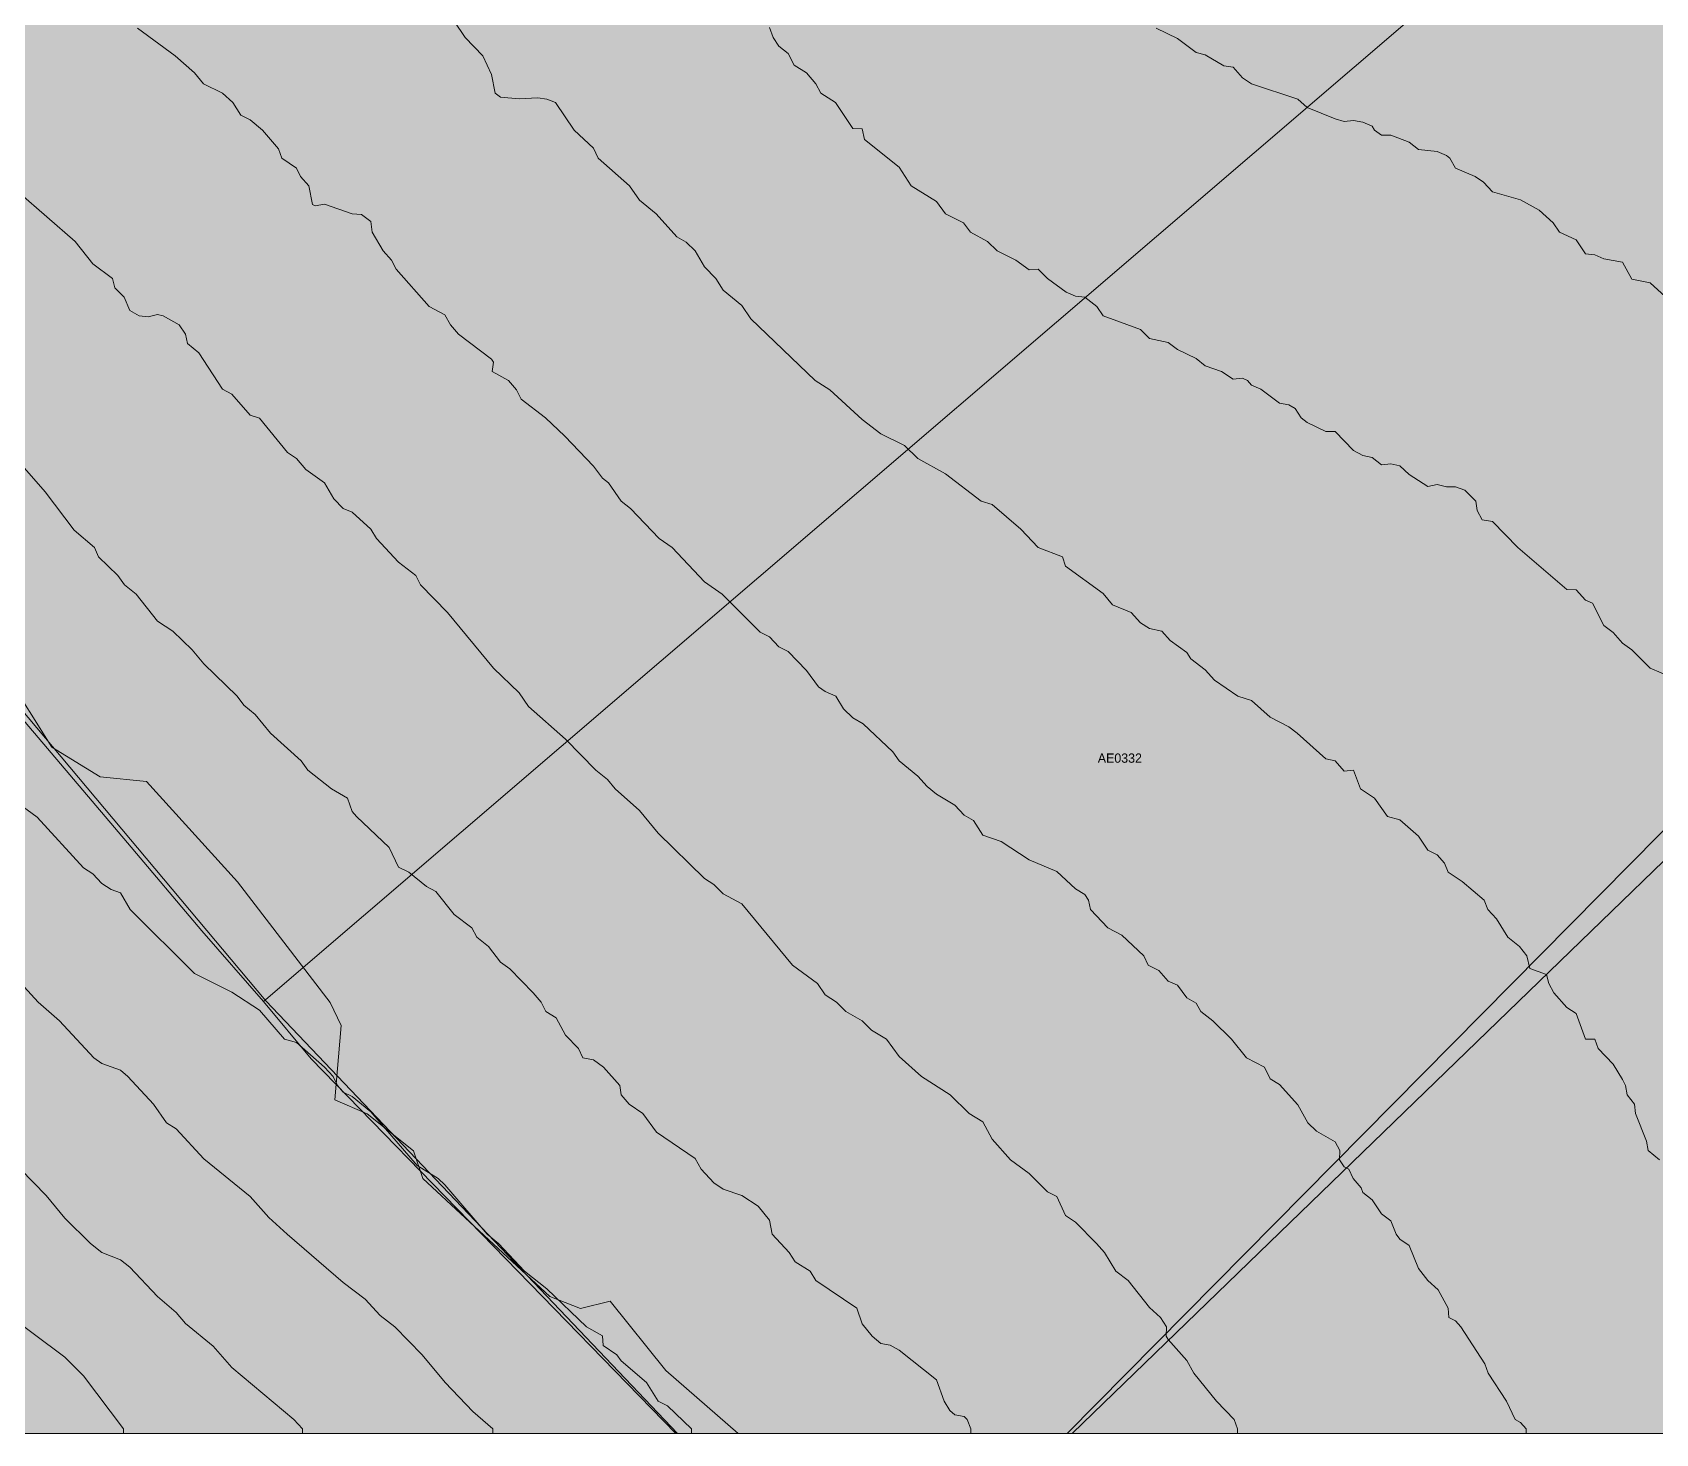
# Model space of a CAD drawing. Header units: metres. Extents: x -2 to 1006, y 0 to 685.
# Drawn here: x 563.8 to 738.8, y 0 to 151 of the extents above; entities that cross this region are included whole.
import ezdxf

# ---------------------------------------------------------------- set-up
doc = ezdxf.new("R2010")
doc.units = ezdxf.units.M
doc.header["$MEASUREMENT"] = 0
for name, color, linetype, lineweight, true_color in [('TPX_CADASTRES', 7, 'CONTINUOUS', 0, 0x646464), ('TPX_CADASTRES_TEXTE', 7, 'CONTINUOUS', 0, 0x000000), ('TPX_CADRE_PROJET', 7, 'CONTINUOUS', 0, 0x000000), ('TPX_RELIEF_COURBES_NIVEAU', 7, 'CONTINUOUS', 0, 0x969696), ('TPX_VEGETATION_ESPACES_VERTS', 7, 'CONTINUOUS', 0, 0x58ba48), ('TPX_VEGETATION_ESPACES_VERTS_POCHAGES', 7, 'CONTINUOUS', 0, 0x58ba48), ('TPX_VEGETATION_STRATE_ARBORESCENTE', 7, 'CONTINUOUS', 0, 0x008000), ('TPX_VEGETATION_STRATE_ARBORESCENTE_POCHAGES', 7, 'CONTINUOUS', 0, 0x008000)]:
    doc.layers.add(name, color=color, linetype=linetype, lineweight=lineweight, true_color=true_color)

msp = doc.modelspace()

# ---------------------------------------------------------------- hatches: boundary and pattern name
at = {"layer": 'TPX_VEGETATION_ESPACES_VERTS_POCHAGES'}
for points in [[(0, 255.19), (0, 0), (225.53, 0), (315.91, 111.08), (344.78, 95.56), (367.42, 79.7), (388.34, 56.52), (417.55, 8.45), (405.87, 0), (633.3, 0), (588.93, 46.63), (551.32, 91.45), (554.14, 115.08), (519.6, 139.75), (517.36, 161.09), (516.4, 167.07), (501.95, 169.27), (491.82, 178.52), (461.67, 217.94), (442.11, 271.92), (433.21, 290.6), (535.93, 360.64), (554.9, 392.36), (589.03, 344.92), (635.54, 289.98), (643.33, 298.17), (592.88, 365.15), (571.34, 393.97), (586.04, 429.37), (625.83, 425.98), (647.66, 420.78), (648.83, 423.16), (621.09, 436.74), (582.62, 446.34), (550.07, 394.31), (542.32, 397.57), (524.17, 367.48), (516.68, 371.84), (509.03, 362.66), (497.96, 358.02), (486.58, 351.4), (478.77, 343.06), (461.87, 334.18), (426.38, 305.81), (413.54, 310.63), (399.53, 317.24), (394.84, 320.94), (377.6, 313.24), (353.54, 322.46), (319.46, 359.77), (310.11, 370.02), (347.15, 430.95), (332.14, 445.33), (298.15, 457.73), (325.35, 506.85), (287.71, 521.13), (321.95, 582.69), (205.61, 631.12), (185.9, 637.57), (178.2, 608.7), (147.73, 639.64), (135.94, 609.02), (124.95, 574.71), (137.41, 562.87), (151.99, 603.12), (171.88, 595.94), (190.97, 584.03), (186.14, 568.34), (192.96, 565.91), (189.71, 555.55), (212.15, 547.7), (218.82, 552.48), (214.96, 558.43), (197.36, 566.43), (205.73, 591.31), (217.2, 583.68), (244.07, 571.45), (236.04, 550.11), (223.49, 550.99), (233.47, 543.61), (224.09, 517.26), (182.13, 522.94), (186.45, 534.03), (194.44, 539.41), (189.75, 548.74), (181.25, 554.64), (169.49, 513.75), (267.47, 507.28), (253.01, 433.38), (178.57, 449.88), (170.26, 439.95), (249.47, 415.98), (252.96, 413.33), (274.19, 399.19), (229.84, 282.22), (241.14, 270.89), (284.41, 262.44), (281.42, 256.76), (195.4, 277.7), (207.31, 321.12), (216.77, 344.18), (215.76, 358.83), (236.63, 394.83), (158.16, 424.65), (147.72, 401.2), (106.04, 418.19), (111.04, 459.57), (118.66, 488.19), (127.08, 519.72), (134.57, 557.51), (122.94, 568), (107.51, 536.57), (80.28, 535.81), (72.63, 435.02), (19.36, 459.82), (10.75, 440.65), (6.8, 431.86), (48.39, 397.3), (44.99, 356.67), (21.64, 251.05), (0, 255.19)], [(629.3, 284.15), (516.4, 167.07), (519.6, 139.75), (554.14, 115.08), (551.32, 91.45), (588.93, 46.63), (633.3, 0), (675.87, 0), (754.15, 75.8), (800.4, 29.52), (819.79, 58.05), (833.21, 92.62), (800.3, 149.32), (749.9, 134.72), (743.39, 184.22), (736.62, 189.21), (732.08, 186.93), (704.58, 170.42), (674.56, 203.67), (654.84, 225.15), (637.29, 244.41), (652.01, 259.57), (629.3, 284.15)], [(754.15, 75.8), (675.87, 0), (783.07, 0), (800.4, 29.52), (754.15, 75.8)]]:
    msp.add_hatch(color=256, dxfattribs=at).paths.add_polyline_path(points)
at = {"layer": 'TPX_VEGETATION_STRATE_ARBORESCENTE_POCHAGES'}
msp.add_hatch(color=256, dxfattribs=at).paths.add_polyline_path([(312.86, 234.28), (307.66, 195.48), (321.96, 173.48), (358.16, 185.18), (380.16, 205.88), (398.26, 176.08), (387.96, 148.88), (345.26, 108.78), (351.66, 99.78), (394.36, 116.58), (412.56, 100.98), (396.96, 67.38), (386.36, 50.58), (388.06, 49.78), (389.36, 48.48), (396.36, 33.48), (400.16, 27.18), (431.96, 33.78), (470.76, 53.18), (494.06, 63.48), (518.66, 29.88), (543.49, 0), (639.85, 0), (632.06, 6.78), (626.06, 14.28), (622.86, 13.48), (619.56, 14.78), (605.86, 27.48), (604.86, 30.48), (599.86, 34.48), (596.36, 35.98), (597.06, 43.98), (595.86, 46.48), (585.86, 59.48), (576.06, 70.28), (571.06, 70.78), (565.86, 73.98), (560.86, 81.98), (559.86, 86.48), (551.36, 95.48), (548.86, 98.98), (548.06, 101.48), (548.86, 103.98), (552.86, 108.48), (553.06, 110.28), (551.06, 110.78), (548.36, 112.48), (542.86, 123.48), (540.06, 126.28), (534.06, 129.78), (529.36, 133.98), (527.86, 138.48), (526.06, 142.28), (525.86, 142.48), (523.36, 142.48), (520.86, 136.48), (519.56, 135.28), (516.06, 133.78), (513.06, 132.78), (506.56, 132.48), (502.86, 131.48), (498.56, 132.78), (496.86, 134.48), (495.56, 137.78), (496.86, 140.98), (498.56, 142.28), (504.86, 144.48), (507.06, 150.48), (509.06, 163.28), (501.06, 164.78), (499.36, 165.98), (498.36, 168.98), (497.86, 173.48), (492.36, 178.48), (491.86, 179.48), (490.06, 178.98), (487.06, 179.78), (486.06, 180.28), (482.86, 183.48), (481.56, 186.98), (482.86, 192.48), (478.86, 196.48), (476.86, 201.48), (475.56, 202.48), (470.06, 203.28), (468.86, 204.48), (465.86, 210.48), (461.56, 210.78), (459.36, 212.98), (458.56, 215.28), (460.06, 219.98), (458.36, 225.48), (456.56, 232.98), (457.36, 235.48), (459.06, 238.48), (459.06, 244.48), (456.86, 256.48), (455.56, 257.48), (451.56, 258.28), (448.86, 263.48), (445.36, 265.98), (444.06, 269.78), (445.06, 272.98), (440.06, 283.28), (437.36, 285.98), (436.56, 288.28), (423.96, 298.98), (415.56, 298.78), (397.06, 301.78), (393.06, 302.78), (392.06, 303.28), (390.86, 304.98), (390.06, 307.28), (398.86, 318.48), (400.86, 323.48), (415.06, 338.28), (421.86, 343.48), (422.86, 345.48), (423.06, 348.28), (422.86, 348.48), (420.56, 349.48), (407.36, 342.48), (404.56, 339.28), (401.56, 338.48), (392.06, 341.28), (390.36, 339.48), (388.86, 334.48), (384.06, 332.28), (381.36, 329.48), (381.36, 325.48), (383.06, 321.28), (381.36, 315.48), (379.56, 314.28), (377.36, 313.48), (348.06, 318.78), (346.16, 320.68), (327.06, 313.28), (318.06, 286.08), (320.26, 284.88), (334.86, 276.98), (337.46, 260.18), (312.86, 234.28)])

# ---------------------------------------------------------------- linework, layer by layer
at = {"layer": 'TPX_CADASTRES', "elevation": 0.02}
for points in [[(497.64, 147.99), (472.62, 122.46), (474.59, 110.62), (557.12, 83.56), (574.01, 63.66), (582.04, 54.18), (588.67, 46.58), (738.37, 174.82), (735.56, 194.96), (731.52, 186.31), (704.73, 170.21), (654.88, 225.13), (637.31, 244.51), (651.86, 259.39), (629.55, 283.82), (616.4, 270.29), (561.96, 214.26), (527.99, 179.21)], [(738.37, 174.82), (588.67, 46.58), (593.82, 40.39), (633.14, 0), (675.32, 0), (751.99, 77.52)], [(557.12, 83.56), (474.59, 110.62), (477.53, 92.9), (479.58, 81.16), (479.8, 79.5), (481.53, 65.05), (484.56, 66.91), (507.52, 40.1), (524.83, 20.12), (544, 0), (633.14, 0), (593.82, 40.39), (588.67, 46.58), (582.04, 54.18), (574.01, 63.66)], [(751.99, 77.52), (675.32, 0), (816.53, 0), (824.13, 17.7), (811.44, 33.23), (757.1, 82.7)]]:
    msp.add_lwpolyline(points, close=True, dxfattribs=at)
at = {"layer": 'TPX_CADRE_PROJET', "elevation": 0}
msp.add_lwpolyline([(0, 0), (1001.58, 0), (1001.58, 682.98), (0, 682.98)], close=True, dxfattribs=at)
at = {"layer": 'TPX_RELIEF_COURBES_NIVEAU', "elevation": 0.05}
for points in [[(739.19, 29.5), (737.96, 30.5), (737.79, 31.5), (736.59, 34.5), (736.47, 35.5), (735.69, 36.5), (735.52, 37.5), (735.19, 38.17), (734.19, 39.83), (732.57, 41.5), (732.19, 42.5), (731.19, 42.5), (730.19, 45.28), (729.19, 45.94), (727.79, 47.5), (727.25, 48.5), (726.99, 49.5), (725.19, 50.12), (724.88, 51.5), (724.09, 52.5), (722.82, 53.5), (721.61, 55.5), (720.67, 56.5), (720.26, 57.5), (717.92, 59.5), (716.4, 60.5), (716.01, 61.5), (715.2, 62.4), (714.2, 62.9), (713.2, 64.41), (711.2, 66.16), (709.87, 66.5), (708.47, 68.5), (706.93, 69.5), (706.2, 71.5), (705.2, 71.4), (704.2, 72.5), (703.2, 72.73), (700.12, 75.5), (699.2, 76.19), (697.2, 77.21), (695.21, 79.03), (693.71, 79.5), (691.21, 81.22), (690.21, 82.31), (688.67, 83.5), (688.21, 84.2), (686.44, 85.5), (685.54, 86.5), (684.21, 86.79), (683.21, 87.38), (682.21, 88.5), (680.21, 89.35), (679.21, 90.57), (675.14, 93.5), (674.81, 94.5), (672.21, 95.5), (670.32, 97.5), (667.22, 100.16), (666.05, 100.5), (662.22, 103.44), (659.22, 105.11), (657.8, 106.5), (655.22, 107.75), (653.22, 109.3), (649.72, 112.5), (648.16, 113.5), (641.23, 120.15), (640.23, 121.61), (638.23, 123.25), (637.45, 124.5), (636.23, 125.76), (635.23, 127.5), (634.23, 128.44), (633.23, 129), (631.02, 131.5), (629.23, 132.96), (628.13, 134.5), (624.76, 137.5), (624.24, 138.55), (622.16, 140.5), (620.16, 143.5), (619.24, 143.86), (618.24, 143.97), (616.24, 143.88), (614.24, 144.05), (613.66, 144.5), (613.27, 146.5), (612.31, 148.5), (610.42, 150.5), (609.24, 152.26)], [(724.79, 0), (724.79, 0.5), (724.19, 1.19), (723.62, 1.5), (722.69, 3.5), (720.69, 6.5), (720.35, 7.5), (717.76, 11.5), (717.2, 12.14), (716.48, 12.5), (716.38, 13.5), (715.33, 15.5), (714.2, 16.5), (713.2, 17.79), (712.2, 20.28), (711.2, 20.96), (710.79, 21.5), (710.2, 22.94), (709.2, 23.67), (708.2, 25.2), (707.2, 26), (707.01, 26.5), (706.15, 27.5), (705.7, 28.5), (705.2, 28.75), (704.68, 29.5), (704.72, 30.5), (704.2, 31.44), (702.2, 32.61), (701.26, 33.5), (700.2, 35.42), (698.2, 37.64), (697.2, 38.25), (696.58, 39.5), (694.65, 40.5), (693.04, 42.5), (691.02, 44.5), (689.73, 45.5), (689.21, 46.41), (688.21, 46.96), (687.21, 48.33), (686.21, 48.77), (685.21, 49.92), (684.06, 50.5), (683.57, 51.5), (681.21, 53.71), (679.71, 54.5), (677.85, 56.5), (677.63, 57.5), (677.21, 58.12), (676.21, 58.73), (674.21, 60.59), (671.22, 61.83), (668.22, 63.83), (666.22, 64.5), (665.22, 66.1), (664.22, 66.65), (663.22, 67.73), (661.22, 68.91), (660.22, 69.75), (659.22, 70.88), (657.22, 72.5), (656.51, 73.5), (653.31, 76.5), (652.22, 77.16), (651.22, 78.14), (650.39, 79.5), (649.22, 79.98), (648.52, 80.5), (647.23, 82.27), (645.23, 84.3), (644.23, 84.79), (643.23, 85.9), (642.23, 86.39), (638.14, 90.5), (636.23, 91.83), (632.73, 95.5), (631.33, 96.5), (628.23, 99.73), (627.23, 100.5), (625.88, 102.5), (625.23, 102.97), (624.24, 104.27), (621.17, 107.5), (619.09, 109.5), (616.45, 111.5), (615.96, 112.5), (615.1, 113.5), (613.33, 114.5), (613.46, 115.5), (613.24, 115.83), (609.69, 118.5), (608.83, 119.5), (608.24, 120.58), (606.55, 121.5), (602.98, 125.5), (602.49, 126.5), (601.56, 127.5), (600.38, 129.5), (600.25, 130.64), (599.25, 131.41), (598.25, 131.5), (595.25, 132.54), (594.25, 132.35), (593.96, 132.5), (593.58, 134.5), (592.67, 135.5), (592.25, 136.41), (590.66, 137.5), (590.31, 138.5), (588.58, 140.5), (587.25, 141.63), (586.25, 142.11), (585.36, 143.5), (584.25, 144.5), (582.2, 145.5), (581.25, 146.68), (579.14, 148.5), (575.09, 151.5)], [(740.56, 81.5), (738.19, 82.5), (736.19, 84.5), (735.19, 85.19), (734.19, 86.36), (733.19, 87.1), (731.97, 89.5), (731.19, 89.85), (730.19, 90.96), (729.19, 91), (723.89, 95.5), (721.19, 98.32), (720.07, 98.5), (719.53, 99.5), (719.36, 100.5), (718.2, 101.7), (717.2, 102.05), (716.2, 102.06), (715.2, 102.32), (714.2, 102.08), (712.2, 103.4), (711.2, 104.3), (710.2, 104.55), (709.2, 104.42), (708.2, 105.2), (707.2, 105.43), (706.2, 105.98), (704.2, 108.02), (703.2, 108.02), (701.2, 108.98), (700.54, 109.5), (699.9, 110.5), (699.2, 110.91), (698.2, 111.09), (696.2, 112.6), (695.21, 113), (694.76, 113.5), (694.21, 113.75), (693.21, 113.67), (691.96, 114.5), (690.21, 115.1), (689.21, 115.9), (687.21, 116.85), (686.21, 117.61), (684.21, 118.06), (683.21, 119), (679.21, 120.5), (678.52, 121.5), (677.21, 122.5), (676.21, 122.62), (675.21, 123.04), (673.21, 124.5), (672.21, 125.5), (671.22, 125.45), (669.8, 126.5), (667.76, 127.5), (666.72, 128.5), (664.88, 129.5), (664.16, 130.5), (662.22, 131.5), (661.22, 132.83), (658.49, 134.5), (657.22, 136.5), (653.47, 139.5), (653.22, 140.65), (652.22, 140.68), (650.33, 143.5), (648.78, 144.5), (648.23, 145.5), (647.23, 146.68), (645.88, 147.5), (645.23, 148.78), (644.23, 149.56), (643.62, 150.5), (643.23, 151.57)], [(684.91, 151.5), (687.21, 150.38), (689.21, 148.89), (690.21, 148.64), (692.21, 147.42), (693.21, 147.3), (694.21, 146.16), (695.21, 145.5), (700.2, 143.83), (701.2, 142.94), (704.2, 141.71), (705.2, 141.45), (706.2, 141.55), (707.2, 141.35), (708.2, 140.94), (708.45, 140.5), (709.2, 139.95), (710.2, 139.96), (712.2, 139.22), (713.2, 138.42), (715.2, 138.2), (716.2, 137.76), (716.58, 137.5), (717.2, 136.39), (719.29, 135.5), (720.19, 134.9), (721.19, 133.85), (724.19, 133), (726.19, 131.88), (727.73, 130.5), (728.41, 129.5), (730.19, 128.69), (731.19, 127.16), (732.19, 127.08), (733.19, 126.64), (735.19, 126.27), (736.19, 124.45), (738.19, 124.05), (740.19, 122.21)], [(693.68, 0), (693.68, 0.5), (693.33, 1.5), (691.42, 3.5), (688.96, 6.5), (688.21, 7.88), (686.21, 10.13), (685.99, 10.5), (686.04, 11.5), (685.38, 12.5), (684.21, 13.57), (681.88, 16.5), (680.57, 17.5), (679.35, 19.5), (678.48, 20.5), (676.21, 22.79), (675.14, 23.5), (674.21, 25.56), (673.21, 26.04), (671.22, 28.03), (669.22, 29.5), (667.22, 31.75), (666.22, 33.61), (664.75, 34.5), (662.72, 36.5), (659.61, 38.5), (657.22, 40.63), (655.84, 42.5), (654.22, 43.5), (653.22, 44.5), (651.44, 45.5), (650.46, 46.5), (649.22, 47.3), (648.41, 48.5), (645.7, 50.5), (640.23, 57.09), (638.23, 58.17), (637.23, 59.19), (636.23, 59.85), (631.23, 64.73), (629.23, 67.16), (626.58, 69.5), (625.77, 70.5), (624.49, 71.5), (621.24, 74.85), (617.24, 78.39), (616.24, 79.85), (613.46, 82.5), (608.51, 88.5), (605.61, 91.5), (605.11, 92.5), (603.24, 93.92), (600.85, 96.5), (600.25, 97.5), (598.25, 99.31), (597.25, 99.72), (596.25, 100.75), (595.25, 102.5), (593.25, 103.93), (592.25, 105.11), (591.25, 105.76), (588.25, 109.44), (587.25, 109.77), (585.25, 112.03), (584.25, 112.6), (581.7, 116.5), (580.49, 117.5), (580.25, 118.5), (579.59, 119.5), (577.85, 120.5), (577.26, 120.64), (576.26, 120.38), (575.26, 120.5), (574.26, 121.08), (573.65, 122.5), (572.66, 123.5), (572.39, 124.5), (570.26, 126.08), (568.36, 128.5), (562.26, 133.83)], [(664.92, 0), (664.92, 0.5), (664.55, 1.5), (664.22, 1.82), (663.22, 2), (662.67, 2.5), (662.06, 3.5), (661.22, 5.79), (657.22, 9), (656.22, 9.54), (655.22, 9.69), (654.28, 10.5), (653.22, 11.83), (652.63, 13.5), (648.23, 16.5), (647.61, 17.5), (645.99, 18.5), (645.34, 19.5), (643.5, 21.5), (643.23, 23), (641.99, 24.5), (640.23, 25.65), (638.23, 26.36), (637.23, 27.03), (635.86, 28.5), (635.23, 29.66), (631.03, 32.5), (629.59, 34.5), (628.1, 35.5), (627.23, 36.5), (627.08, 37.5), (625.33, 39.5), (624.24, 40.3), (623.11, 40.5), (622.65, 41.5), (621.24, 42.93), (620.24, 44.83), (619.12, 45.5), (618.6, 46.5), (617.74, 47.5), (615.24, 50.1), (614.24, 50.81), (612.93, 52.5), (611.69, 53.5), (611.12, 54.5), (609.24, 55.95), (607.24, 58.44), (606.24, 58.98), (604.35, 60.5), (603.24, 61.05), (602.24, 63.19), (598.7, 66.5), (598.25, 67.05), (597.75, 68.5), (596.01, 69.5), (593.44, 71.5), (592.72, 72.5), (589.44, 75.5), (587.78, 77.5), (586.55, 78.5), (585.82, 79.5), (582.25, 82.96), (581, 84.5), (578.9, 86.5), (577.26, 87.56), (574.96, 90.5), (573.68, 91.5), (572.96, 92.5), (570.87, 94.5), (570.45, 95.5), (568.26, 97.38), (565.12, 101.5), (561.65, 105.5)], [(634.82, 0), (634.82, 0.5), (632.23, 2.98), (631.23, 3.5), (629.97, 5.5), (627.23, 7.83), (626.76, 8.5), (625.29, 9.5), (625.23, 10.55), (623.5, 11.5), (619.24, 15.61), (616.81, 17.5), (614.01, 20.5), (612.79, 21.5), (608.24, 26.81), (607.49, 27.5), (605.24, 28.88), (600.25, 34.67), (598.25, 36.33), (597.25, 36.81), (596.65, 37.5), (596.17, 38.5), (595.25, 39.5), (592.25, 42.15), (590.95, 42.5), (588.25, 45.64), (585.25, 47.58), (581.25, 49.59), (574.3, 56.5), (573.26, 58.27), (572.26, 58.64), (571.26, 59.31), (570.26, 60.32), (569.26, 61), (564.26, 66.45), (562.26, 67.91)], [(613.41, 0), (613.41, 0.5), (611.24, 2.36), (608.27, 5.5), (605.79, 8.5), (602.84, 11.5), (601.25, 12.71), (599.62, 14.5), (597.25, 16.29), (591.21, 21.5), (589.25, 23.29), (587.25, 25.56), (582.25, 29.62), (579.25, 32.83), (578.21, 33.5), (576.82, 35.5), (574.06, 38.5), (573.26, 39.18), (571.26, 39.89), (570.39, 40.5), (566.68, 44.5), (564.38, 46.5), (559.8, 51.5)], [(592.89, 0), (592.89, 0.5), (591.95, 1.5), (585.25, 7.11), (583.25, 9.43), (580.25, 11.85), (579.25, 13.05), (577.26, 14.76), (574.26, 17.94), (573.26, 18.72), (571.26, 19.53), (570.02, 20.5), (567.26, 23.23), (565.26, 25.66), (562.48, 28.5)], [(573.57, 0), (573.57, 0.5), (569.26, 6.22), (567.26, 8.22), (560.26, 13.44)]]:
    msp.add_lwpolyline(points, dxfattribs=at)
at = {"layer": 'TPX_VEGETATION_ESPACES_VERTS', "elevation": 0}
for points in [[(629.3, 284.15), (516.4, 167.07), (519.6, 139.75), (554.14, 115.08), (551.32, 91.45), (588.93, 46.63), (633.3, 0), (675.87, 0), (754.15, 75.8), (800.4, 29.52), (819.79, 58.05), (833.21, 92.62), (800.3, 149.32), (749.9, 134.72), (743.39, 184.22), (736.62, 189.21), (732.08, 186.93), (704.58, 170.42), (674.56, 203.67), (654.84, 225.15), (637.29, 244.41), (652.01, 259.57)], [(754.15, 75.8), (675.87, 0), (783.07, 0), (800.4, 29.52)]]:
    msp.add_lwpolyline(points, close=True, dxfattribs=at)
msp.add_lwpolyline([(405.87, 0), (633.3, 0), (588.93, 46.63), (551.32, 91.45)], dxfattribs=at)
at = {"layer": 'TPX_VEGETATION_STRATE_ARBORESCENTE', "elevation": 0.01}
msp.add_lwpolyline([(543.49, 0), (639.85, 0), (632.06, 6.78), (626.06, 14.28), (622.86, 13.48), (619.56, 14.78), (605.86, 27.48), (604.86, 30.48), (599.86, 34.48), (596.36, 35.98), (597.06, 43.98), (595.86, 46.48), (585.86, 59.48), (576.06, 70.28), (571.06, 70.78), (565.86, 73.98), (560.86, 81.98)], dxfattribs=at)

# ---------------------------------------------------------------- texts
at = {"layer": 'TPX_CADASTRES_TEXTE'}
msp.add_text('AE0332', height=1, dxfattribs=at).set_placement((678.62, 72.31, 0.02))

doc.saveas('drawing.dxf')
